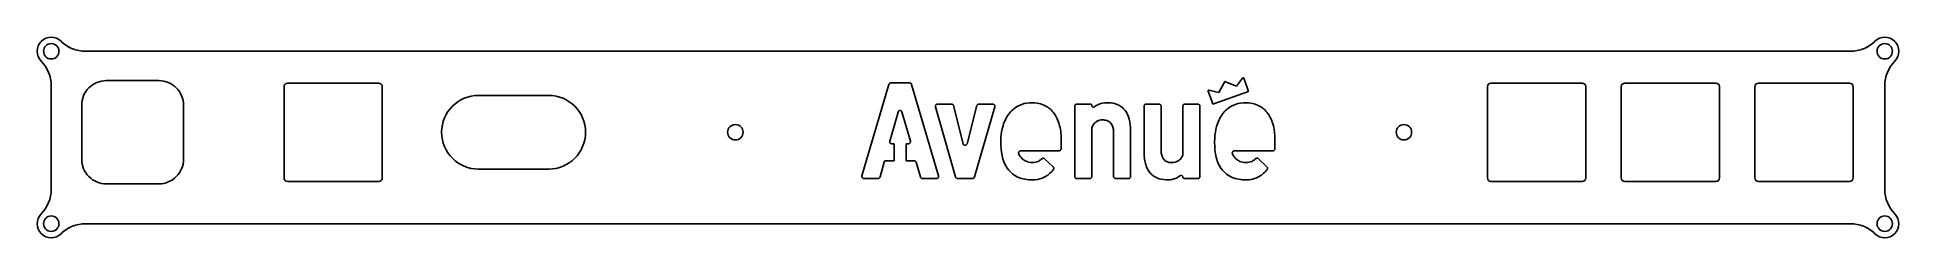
# Model space of a CAD drawing. Header units: millimetres. Extents: x 1 to 266, y -81 to -52.
import ezdxf

# ---------------------------------------------------------------- set-up
doc = ezdxf.new("R2010")
doc.units = ezdxf.units.MM
doc.layers.get('0').update_dxf_attribs({"linetype": 'CONTINUOUS'})

msp = doc.modelspace()

# ---------------------------------------------------------------- linework, layer by layer
for p, q in [((259.36, -54.28), (7.94, -54.28)), ((171.89, -59.26), (172.78, -58.1)), ((172.97, -58.13), (173.49, -59.59)), ((3.04, -59.18), (3.04, -73.93)), ((63.91, -60.56), (73.91, -60.56)), ((118.53, -72.02), (122.38, -58.99)), ((122.66, -58.78), (125.33, -58.78)), ((125.61, -58.99), (129.46, -72.02)), ((168.37, -61.4), (167.85, -59.94)), ((167.98, -59.8), (169.41, -60.14)), ((173.63, -59.99), (168.51, -61.8)), ((169.41, -60.14), (170.2, -58.66)), ((170.34, -58.61), (171.89, -59.26)), ((173.49, -59.59), (173.63, -59.99)), ((264.26, -73.93), (264.26, -59.18)), ((123.68, -62.93), (122.51, -67.07)), ((125.44, -67.07), (124.24, -62.92)), ((131.88, -72.18), (129.03, -62.18)), ((129.32, -61.8), (131.29, -61.8)), ((131.58, -62.02), (132.94, -67.44)), ((133.52, -67.44), (134.93, -62.02)), ((137.46, -62.18), (134.58, -72.18)), ((135.22, -61.8), (137.17, -61.8)), ((148.85, -72.1), (148.85, -62.09)), ((149.15, -61.8), (151.07, -61.8)), ((158.73, -68.62), (158.73, -62.09)), ((159.03, -61.8), (160.86, -61.8)), ((161.16, -62.09), (161.16, -68.43)), ((164.25, -68.97), (164.25, -62.09)), ((164.54, -61.8), (166.4, -61.8)), ((166.69, -62.09), (166.69, -72.1)), ((168.51, -61.8), (168.37, -61.4)), ((151.3, -65.23), (151.3, -72.1)), ((154.39, -72.1), (154.39, -65.76)), ((156.81, -65.57), (156.81, -72.1)), ((122.79, -67.45), (123.15, -67.45)), ((123.15, -67.45), (123.15, -69.86)), ((124.82, -69.86), (124.83, -67.45)), ((124.83, -67.45), (125.16, -67.45)), ((146.61, -68.47), (141.16, -68.47)), ((177.06, -68.47), (171.6, -68.47)), ((73.91, -71.06), (63.91, -71.06)), ((121.7, -70.07), (121.12, -72.18)), ((123.15, -69.86), (121.98, -69.86)), ((125.99, -69.86), (124.82, -69.86)), ((126.87, -72.18), (126.27, -70.07)), ((144.57, -69.58), (145.79, -70.73)), ((175.02, -69.58), (176.24, -70.73)), ((120.83, -72.4), (118.81, -72.4)), ((129.17, -72.4), (127.16, -72.4)), ((134.29, -72.4), (132.16, -72.4)), ((151, -72.4), (149.15, -72.4)), ((156.52, -72.4), (154.68, -72.4)), ((166.4, -72.4), (164.48, -72.4)), ((7.94, -78.83), (259.36, -78.83))]:
    msp.add_line(p, q)
for points in [[(7.38, -61.96), (7.38, -69.66, 0.414214), (10.88, -73.16), (18.38, -73.16, 0.414214), (21.88, -69.66), (21.88, -61.96, 0.414214), (18.38, -58.46), (10.88, -58.46, 0.414214)], [(36.21, -59.31), (36.21, -72.31, 0.414214), (36.71, -72.81), (49.71, -72.81, 0.414214), (50.21, -72.31), (50.21, -59.31, 0.414214), (49.71, -58.81), (36.71, -58.81, 0.414214)], [(207.66, -59.31, -0.414214), (208.16, -58.81), (221.16, -58.81, -0.414214), (221.66, -59.31), (221.66, -72.31, -0.414214), (221.16, -72.81), (208.16, -72.81, -0.414214), (207.66, -72.31)], [(240.21, -58.81, -0.414214), (240.71, -59.31), (240.71, -72.31, -0.414214), (240.21, -72.81), (227.21, -72.81, -0.414214), (226.71, -72.31), (226.71, -59.31, -0.414214), (227.21, -58.81)], [(246.26, -72.81), (259.26, -72.81, 0.414214), (259.76, -72.31), (259.76, -59.31, 0.414214), (259.26, -58.81), (246.26, -58.81, 0.414214), (245.76, -59.31), (245.76, -72.31, 0.414214)]]:
    msp.add_lwpolyline(points, format="xyb", close=True)
for centre in [(3.04, -54.28), (264.26, -54.28), (100.51, -65.81), (195.76, -65.81), (3.04, -78.83), (264.26, -78.83)]:
    msp.add_circle(centre, 1.1)
for centre, radius, start, end in [((3.04, -54.28), 2, 45.5847, 224.4153), ((264.26, -54.28), 2, -44.4153, 134.4153), ((-1.96, -59.18), 5, 0, 44.4153), ((269.26, -59.18), 5, 135.5847, 180), ((-1.96, -73.93), 5, 315.5847, 360), ((269.26, -73.93), 5, 180, 224.4153), ((3.04, -78.83), 2, 135.5847, 314.4153), ((264.26, -78.83), 2, -134.4153, 44.4153)]:
    msp.add_arc(centre, radius, start, end)
for centre, major_axis, ratio, start_param, end_param in [((511.75, -611.12), (-371.33, 548.83), 0.074992, 6.271133, 6.306869), ((-153.67, -478.53), (298.79, 416.21), 0.080859, 6.220849, 6.261368), ((-99.03, -306.16), (254.87, 243.68), 0.090506, 6.23279, 6.274086), ((-57.55, -179.1), (211.7, 114.33), 0.0869, 6.236291, 6.295379), ((-194.09, -359.73), (349.88, 297.44), 0.090145, 6.206701, 6.23956), ((1339.76, 566.46), (1178.37, 635.89), 0.036828, 3.121722, 3.146768), ((239.8, 43.03), (-98.37, -112.66), 0.119471, 6.24975, 6.288933), ((159.64, -34.07), (-17.8, -35.83), 0.215063, 6.237386, 6.317222), ((198.97, -15.97), (-26.68, -53.94), 0.175321, 6.245539, 6.31064)]:
    msp.add_ellipse(centre, major_axis=major_axis, ratio=ratio, start_param=start_param, end_param=end_param)
for points, knots in [([(4.44, -52.86), (4.91, -53.31), (5.45, -53.67), (6.65, -54.16), (7.29, -54.28), (7.94, -54.28)], [0, 0, 0, 0, 0.1944029, 0.1944029, 0.3888057, 0.3888057, 0.3888057, 0.3888057]), ([(259.36, -54.28), (260.01, -54.28), (260.65, -54.16), (261.85, -53.67), (262.4, -53.31), (262.86, -52.86)], [0, 0, 0, 0, 0.1944029, 0.1944029, 0.3888057, 0.3888057, 0.3888057, 0.3888057]), ([(172.78, -58.1), (172.79, -58.09), (172.8, -58.08), (172.83, -58.06), (172.84, -58.06), (172.87, -58.05), (172.88, -58.06), (172.91, -58.06), (172.92, -58.07), (172.94, -58.08), (172.95, -58.09), (172.97, -58.11), (172.97, -58.12), (172.97, -58.13)], [0, 0, 0, 0, 0.00435593, 0.00435593, 0.00843994, 0.00843994, 0.01270703, 0.01270703, 0.01710404, 0.01710404, 0.02025093, 0.02025093, 0.02359437, 0.02359437, 0.02359437, 0.02359437]), ([(63.91, -60.56), (61.01, -60.56), (58.66, -62.91), (58.66, -68.71), (61.01, -71.06), (63.91, -71.06)], [0, 0, 0, 0, 1, 1, 2, 2, 2, 2]), ([(73.91, -71.06), (76.81, -71.06), (79.16, -68.71), (79.16, -62.91), (76.81, -60.56), (73.91, -60.56)], [3, 3, 3, 3, 4, 4, 5, 5, 5, 5]), ([(122.38, -58.99), (122.39, -58.96), (122.41, -58.92), (122.45, -58.87), (122.48, -58.84), (122.54, -58.81), (122.56, -58.8), (122.61, -58.79), (122.63, -58.78), (122.66, -58.78)], [0, 0, 0, 0, 0.01134927, 0.01134927, 0.02278971, 0.02278971, 0.03028816, 0.03028816, 0.03797268, 0.03797268, 0.03797268, 0.03797268]), ([(125.33, -58.78), (125.37, -58.78), (125.4, -58.79), (125.47, -58.82), (125.51, -58.84), (125.55, -58.88), (125.57, -58.9), (125.59, -58.95), (125.6, -58.97), (125.61, -58.99)], [0, 0, 0, 0, 0.01134927, 0.01134927, 0.02278971, 0.02278971, 0.03028816, 0.03028816, 0.03797268, 0.03797268, 0.03797268, 0.03797268]), ([(167.85, -59.94), (167.85, -59.93), (167.85, -59.91), (167.85, -59.88), (167.85, -59.87), (167.86, -59.85), (167.87, -59.83), (167.89, -59.81), (167.9, -59.81), (167.93, -59.8), (167.94, -59.8), (167.96, -59.79), (167.97, -59.8), (167.98, -59.8)], [0, 0, 0, 0, 0.00435555, 0.00435555, 0.00843932, 0.00843932, 0.01270625, 0.01270625, 0.01710316, 0.01710316, 0.02025033, 0.02025033, 0.02359414, 0.02359414, 0.02359414, 0.02359414]), ([(170.2, -58.66), (170.21, -58.65), (170.22, -58.63), (170.24, -58.62), (170.25, -58.61), (170.28, -58.6), (170.29, -58.6), (170.32, -58.6), (170.33, -58.6), (170.34, -58.61)], [0, 0, 0, 0, 0.00421841, 0.00421841, 0.008435, 0.008435, 0.0122424, 0.0122424, 0.01617795, 0.01617795, 0.01617795, 0.01617795]), ([(124.24, -62.92), (124.23, -62.88), (124.21, -62.85), (124.17, -62.79), (124.14, -62.77), (124.08, -62.73), (124.04, -62.72), (123.96, -62.71), (123.92, -62.71), (123.85, -62.73), (123.81, -62.75), (123.76, -62.79), (123.74, -62.81), (123.7, -62.86), (123.69, -62.89), (123.68, -62.93)], [0, 0, 0, 0, 0.01209641, 0.01209641, 0.02281486, 0.02281486, 0.03394667, 0.03394667, 0.04596312, 0.04596312, 0.05756039, 0.05756039, 0.06683455, 0.06683455, 0.07695583, 0.07695583, 0.07695583, 0.07695583]), ([(129.03, -62.18), (129.02, -62.14), (129.02, -62.1), (129.03, -62.03), (129.04, -61.99), (129.07, -61.92), (129.1, -61.89), (129.16, -61.85), (129.18, -61.83), (129.25, -61.8), (129.28, -61.8), (129.32, -61.8)], [0, 0, 0, 0, 0.01167484, 0.01167484, 0.02301819, 0.02301819, 0.03479087, 0.03479087, 0.04491167, 0.04491167, 0.05554687, 0.05554687, 0.05554687, 0.05554687]), ([(131.29, -61.8), (131.33, -61.8), (131.36, -61.81), (131.44, -61.83), (131.47, -61.86), (131.52, -61.9), (131.53, -61.92), (131.56, -61.97), (131.57, -62), (131.58, -62.02)], [0, 0, 0, 0, 0.01151013, 0.01151013, 0.02309527, 0.02309527, 0.03129417, 0.03129417, 0.03971193, 0.03971193, 0.03971193, 0.03971193]), ([(134.93, -62.02), (134.94, -61.98), (134.96, -61.95), (135.01, -61.89), (135.03, -61.86), (135.09, -61.83), (135.11, -61.82), (135.17, -61.8), (135.19, -61.8), (135.22, -61.8)], [0, 0, 0, 0, 0.01150945, 0.01150945, 0.02309746, 0.02309746, 0.03117937, 0.03117937, 0.03947404, 0.03947404, 0.03947404, 0.03947404]), ([(137.17, -61.8), (137.21, -61.8), (137.25, -61.81), (137.32, -61.83), (137.35, -61.86), (137.41, -61.91), (137.43, -61.94), (137.46, -62.01), (137.47, -62.04), (137.47, -62.11), (137.47, -62.15), (137.46, -62.18)], [0, 0, 0, 0, 0.01167679, 0.01167679, 0.02301829, 0.02301829, 0.03479022, 0.03479022, 0.0449594, 0.0449594, 0.05564771, 0.05564771, 0.05564771, 0.05564771]), ([(138.65, -64.88), (138.75, -64.55), (138.88, -64.22), (139.18, -63.62), (139.35, -63.35), (139.55, -63.1)], [0, 0, 0, 0, 0.1046306, 0.1046306, 0.2009715, 0.2009715, 0.2009715, 0.2009715]), ([(140.94, -61.99), (141.41, -61.77), (141.91, -61.65), (142.69, -61.6), (143.06, -61.6), (143.82, -61.72), (144.14, -61.81), (144.45, -61.94)], [0, 0, 0, 0, 0.1554039, 0.1554039, 0.2332552, 0.2332552, 0.2949933, 0.2949933, 0.2949933, 0.2949933]), ([(144.45, -61.94), (144.71, -62.05), (144.95, -62.19), (145.4, -62.53), (145.6, -62.73), (145.78, -62.95)], [0, 0, 0, 0, 0.0838624, 0.0838624, 0.1688882, 0.1688882, 0.1688882, 0.1688882]), ([(148.85, -62.09), (148.85, -62.06), (148.86, -62.02), (148.89, -61.95), (148.91, -61.92), (148.96, -61.86), (148.99, -61.84), (149.05, -61.82), (149.07, -61.81), (149.11, -61.8), (149.13, -61.8), (149.15, -61.8)], [0, 0, 0, 0, 0.01146247, 0.01146247, 0.02285397, 0.02285397, 0.03457052, 0.03457052, 0.04057472, 0.04057472, 0.04676634, 0.04676634, 0.04676634, 0.04676634]), ([(151.07, -61.8), (151.1, -61.8), (151.13, -61.8), (151.18, -61.83), (151.21, -61.84), (151.25, -61.88), (151.27, -61.91), (151.28, -61.95), (151.29, -61.96), (151.3, -62), (151.3, -62.01), (151.3, -62.03)], [0, 0, 0, 0, 0.00884416, 0.00884416, 0.01763355, 0.01763355, 0.02667374, 0.02667374, 0.03130642, 0.03130642, 0.03608372, 0.03608372, 0.03608372, 0.03608372]), ([(151.3, -62.03), (151.3, -62.06), (151.3, -62.09), (151.33, -62.14), (151.34, -62.17), (151.38, -62.21), (151.41, -62.22), (151.46, -62.25), (151.49, -62.25), (151.55, -62.25), (151.58, -62.25), (151.64, -62.22), (151.67, -62.2), (151.98, -61.96), (152.27, -61.82), (152.91, -61.63), (153.26, -61.6), (154.1, -61.63), (154.56, -61.71), (154.98, -61.89)], [0, 0, 0, 0, 0.0092719, 0.0092719, 0.0176747, 0.0176747, 0.0264074, 0.0264074, 0.0355693, 0.0355693, 0.0445789, 0.0445789, 0.0567063, 0.0567063, 0.1155985, 0.1155985, 0.1770572, 0.1770572, 0.2511255, 0.2511255, 0.2511255, 0.2511255]), ([(154.98, -61.89), (155.19, -61.99), (155.38, -62.1), (155.74, -62.37), (155.89, -62.53), (156.03, -62.7)], [0, 0, 0, 0, 0.0676681, 0.0676681, 0.1337023, 0.1337023, 0.1337023, 0.1337023]), ([(158.73, -62.09), (158.73, -62.06), (158.74, -62.02), (158.77, -61.95), (158.79, -61.92), (158.84, -61.86), (158.87, -61.84), (158.93, -61.82), (158.94, -61.81), (158.98, -61.8), (159.01, -61.8), (159.03, -61.8)], [0, 0, 0, 0, 0.01146247, 0.01146247, 0.02285397, 0.02285397, 0.03457052, 0.03457052, 0.04057472, 0.04057472, 0.04676634, 0.04676634, 0.04676634, 0.04676634]), ([(160.86, -61.8), (160.9, -61.8), (160.94, -61.81), (161.01, -61.83), (161.04, -61.86), (161.09, -61.91), (161.12, -61.94), (161.14, -61.99), (161.15, -62.01), (161.15, -62.05), (161.16, -62.07), (161.16, -62.09)], [0, 0, 0, 0, 0.01146247, 0.01146247, 0.02285397, 0.02285397, 0.03457052, 0.03457052, 0.04057472, 0.04057472, 0.04676634, 0.04676634, 0.04676634, 0.04676634]), ([(164.25, -62.09), (164.25, -62.06), (164.25, -62.02), (164.28, -61.95), (164.3, -61.92), (164.36, -61.86), (164.39, -61.84), (164.44, -61.82), (164.46, -61.81), (164.5, -61.8), (164.52, -61.8), (164.54, -61.8)], [0, 0, 0, 0, 0.01146247, 0.01146247, 0.02285397, 0.02285397, 0.03457052, 0.03457052, 0.04057472, 0.04057472, 0.04676634, 0.04676634, 0.04676634, 0.04676634]), ([(166.4, -61.8), (166.43, -61.8), (166.47, -61.81), (166.54, -61.83), (166.57, -61.86), (166.63, -61.91), (166.65, -61.94), (166.68, -61.99), (166.68, -62.01), (166.69, -62.05), (166.69, -62.07), (166.69, -62.09)], [0, 0, 0, 0, 0.01146247, 0.01146247, 0.02285397, 0.02285397, 0.03457052, 0.03457052, 0.04057472, 0.04057472, 0.04676634, 0.04676634, 0.04676634, 0.04676634]), ([(169.91, -71.22), (169.58, -70.83), (169.34, -70.37), (168.93, -69.23), (168.83, -68.51), (168.71, -66.17), (169.05, -65.04), (169.3, -64.22), (169.59, -63.62), (170, -63.1)], [0, 0, 0, 0, 0.153714, 0.153714, 0.364433, 0.364433, 0.858609, 0.858609, 2.57344, 2.57344, 2.57344, 2.57344]), ([(170, -63.1), (170.19, -62.86), (170.4, -62.64), (170.87, -62.27), (171.12, -62.11), (171.39, -61.99)], [0, 0, 0, 0, 0.0910226, 0.0910226, 0.1805248, 0.1805248, 0.1805248, 0.1805248]), ([(171.39, -61.99), (171.86, -61.77), (172.36, -61.65), (173.14, -61.6), (173.51, -61.6), (174.27, -61.72), (174.59, -61.81), (174.9, -61.94)], [0, 0, 0, 0, 0.1551809, 0.1551809, 0.2330642, 0.2330642, 0.2948072, 0.2948072, 0.2948072, 0.2948072]), ([(174.9, -61.94), (175.16, -62.05), (175.4, -62.19), (175.85, -62.53), (176.05, -62.73), (176.23, -62.95)], [0, 0, 0, 0, 0.0838762, 0.0838762, 0.1688929, 0.1688929, 0.1688929, 0.1688929]), ([(176.23, -62.95), (176.42, -63.18), (176.58, -63.43), (176.87, -64), (176.99, -64.31), (177.08, -64.63)], [0, 0, 0, 0, 0.0905388, 0.0905388, 0.1903381, 0.1903381, 0.1903381, 0.1903381]), ([(139.46, -71.22), (139.13, -70.83), (138.89, -70.38), (138.48, -69.23), (138.38, -68.51), (138.31, -67.27), (138.28, -66.08), (138.65, -64.88)], [0, 0, 0, 0, 0.1536896, 0.1536896, 0.3643895, 0.3643895, 0.5282836, 0.5282836, 0.5282836, 0.5282836]), ([(146.63, -64.63), (146.84, -65.32), (146.92, -66.06), (146.94, -67.12), (146.94, -67.66), (146.92, -67.99)], [0, 0, 0, 0, 0.2147836, 0.2147836, 0.3190038, 0.3190038, 0.3190038, 0.3190038]), ([(151.86, -64.37), (151.7, -64.49), (151.56, -64.64), (151.36, -64.98), (151.31, -65.14), (151.3, -65.19), (151.3, -65.21), (151.3, -65.23)], [0, 0, 0, 0, 0.0602373, 0.0602373, 0.1207345, 0.1207345, 0.166693, 0.166693, 0.166693, 0.166693]), ([(154.02, -64.56), (153.93, -64.44), (153.82, -64.34), (153.56, -64.18), (153.41, -64.13), (153.06, -64.06), (152.83, -64.04), (152.47, -64.08), (152.34, -64.11), (152.08, -64.22), (151.96, -64.28), (151.86, -64.37)], [0, 0, 0, 0, 0.0448882, 0.0448882, 0.0919226, 0.0919226, 0.1508613, 0.1508613, 0.1893264, 0.1893264, 0.2267076, 0.2267076, 0.2267076, 0.2267076]), ([(177.08, -64.63), (177.29, -65.32), (177.37, -66.06), (177.39, -67.12), (177.39, -67.66), (177.37, -67.99)], [0, 0, 0, 0, 0.2147759, 0.2147759, 0.3189922, 0.3189922, 0.3189922, 0.3189922]), ([(122.51, -67.07), (122.5, -67.11), (122.49, -67.15), (122.5, -67.22), (122.51, -67.26), (122.55, -67.33), (122.57, -67.36), (122.63, -67.4), (122.66, -67.42), (122.72, -67.44), (122.76, -67.45), (122.79, -67.45)], [0, 0, 0, 0, 0.01151329, 0.01151329, 0.02270241, 0.02270241, 0.03431415, 0.03431415, 0.04426074, 0.04426074, 0.0547112, 0.0547112, 0.0547112, 0.0547112]), ([(125.16, -67.45), (125.2, -67.45), (125.23, -67.44), (125.3, -67.41), (125.33, -67.39), (125.39, -67.34), (125.41, -67.31), (125.44, -67.24), (125.45, -67.21), (125.45, -67.14), (125.45, -67.11), (125.44, -67.07)], [0, 0, 0, 0, 0.01151697, 0.01151697, 0.02270259, 0.02270259, 0.03431293, 0.03431293, 0.0443512, 0.0443512, 0.05490235, 0.05490235, 0.05490235, 0.05490235]), ([(132.94, -67.44), (132.95, -67.48), (132.97, -67.51), (133.02, -67.58), (133.04, -67.6), (133.11, -67.64), (133.14, -67.65), (133.22, -67.67), (133.26, -67.66), (133.34, -67.65), (133.37, -67.63), (133.43, -67.59), (133.46, -67.57), (133.5, -67.51), (133.51, -67.48), (133.52, -67.44)], [0, 0, 0, 0, 0.01231274, 0.01231274, 0.02314521, 0.02314521, 0.0343651, 0.0343651, 0.04655064, 0.04655064, 0.05838411, 0.05838411, 0.06854451, 0.06854451, 0.07969982, 0.07969982, 0.07969982, 0.07969982]), ([(141.16, -68.47), (141.12, -68.47), (141.08, -68.48), (141.01, -68.51), (140.98, -68.53), (140.92, -68.58), (140.9, -68.61), (140.87, -68.68), (140.86, -68.72), (140.86, -68.79), (140.86, -68.83), (140.88, -68.88), (140.89, -68.92), (140.94, -69.03), (140.98, -69.1), (141.03, -69.17)], [0, 0, 0, 0, 0.01152761, 0.01152761, 0.02275963, 0.02275963, 0.03430854, 0.03430854, 0.04563743, 0.04563743, 0.05652187, 0.05652187, 0.06289327, 0.06289327, 0.07699304, 0.07699304, 0.07699304, 0.07699304]), ([(146.92, -67.99), (146.91, -68.06), (146.91, -68.13), (146.9, -68.24), (146.89, -68.26), (146.85, -68.35), (146.83, -68.38), (146.77, -68.42), (146.74, -68.44), (146.68, -68.47), (146.64, -68.47), (146.61, -68.47)], [0, 0, 0, 0, 0.02122584, 0.02122584, 0.03099517, 0.03099517, 0.0376726, 0.0376726, 0.04365846, 0.04365846, 0.04985991, 0.04985991, 0.04985991, 0.04985991]), ([(158.92, -70.25), (158.85, -69.99), (158.81, -69.73), (158.74, -69.19), (158.73, -68.91), (158.73, -68.62)], [0, 0, 0, 0, 0.0783414, 0.0783414, 0.1635018, 0.1635018, 0.1635018, 0.1635018]), ([(171.6, -68.47), (171.57, -68.47), (171.53, -68.48), (171.46, -68.51), (171.43, -68.53), (171.37, -68.58), (171.35, -68.61), (171.32, -68.68), (171.31, -68.72), (171.3, -68.79), (171.31, -68.83), (171.33, -68.88), (171.34, -68.92), (171.39, -69.03), (171.43, -69.1), (171.48, -69.17)], [0, 0, 0, 0, 0.01152752, 0.01152752, 0.0227598, 0.0227598, 0.03430892, 0.03430892, 0.04563779, 0.04563779, 0.05652201, 0.05652201, 0.06286329, 0.06286329, 0.07681395, 0.07681395, 0.07681395, 0.07681395]), ([(177.37, -67.99), (177.36, -68.06), (177.36, -68.13), (177.35, -68.24), (177.34, -68.26), (177.3, -68.35), (177.28, -68.38), (177.22, -68.42), (177.19, -68.44), (177.13, -68.47), (177.09, -68.47), (177.06, -68.47)], [0, 0, 0, 0, 0.02122102, 0.02122102, 0.03099202, 0.03099202, 0.03766969, 0.03766969, 0.04365791, 0.04365791, 0.04986191, 0.04986191, 0.04986191, 0.04986191]), ([(121.98, -69.86), (121.94, -69.86), (121.91, -69.86), (121.84, -69.89), (121.8, -69.91), (121.76, -69.96), (121.74, -69.98), (121.71, -70.02), (121.7, -70.05), (121.7, -70.07)], [0, 0, 0, 0, 0.01135045, 0.01135045, 0.02278469, 0.02278469, 0.03054282, 0.03054282, 0.03849991, 0.03849991, 0.03849991, 0.03849991]), ([(126.27, -70.07), (126.26, -70.03), (126.25, -70), (126.2, -69.94), (126.17, -69.92), (126.12, -69.88), (126.09, -69.87), (126.04, -69.86), (126.02, -69.86), (125.99, -69.86)], [0, 0, 0, 0, 0.01134997, 0.01134997, 0.02278664, 0.02278664, 0.03044325, 0.03044325, 0.03829373, 0.03829373, 0.03829373, 0.03829373]), ([(144.51, -72.21), (144.1, -72.41), (143.65, -72.52), (142.71, -72.61), (141.97, -72.6), (140.9, -72.29), (140.56, -72.14), (139.95, -71.74), (139.69, -71.5), (139.46, -71.22)], [0, 0, 0, 0, 0.137441, 0.137441, 0.28577, 0.28577, 0.3585804, 0.3585804, 0.4303797, 0.4303797, 0.4303797, 0.4303797]), ([(142.11, -70.02), (142.42, -70.11), (142.67, -70.13), (143.12, -70.12), (143.39, -70.07), (143.64, -69.96)], [0, 0, 0, 0, 0.0970352, 0.0970352, 0.2527919, 0.2527919, 0.2527919, 0.2527919]), ([(143.64, -69.96), (143.79, -69.9), (143.92, -69.8), (144.14, -69.6), (144.17, -69.56), (144.28, -69.51), (144.32, -69.5), (144.4, -69.5), (144.44, -69.5), (144.51, -69.53), (144.54, -69.55), (144.57, -69.58)], [0, 0, 0, 0, 0.0492824, 0.0492824, 0.0894709, 0.0894709, 0.1102754, 0.1102754, 0.1304276, 0.1304276, 0.1500594, 0.1500594, 0.1500594, 0.1500594]), ([(145.79, -70.73), (145.82, -70.76), (145.84, -70.79), (145.87, -70.86), (145.88, -70.89), (145.88, -70.97), (145.88, -71.01), (145.85, -71.1), (145.82, -71.13), (145.59, -71.4), (145.38, -71.6), (144.96, -71.95), (144.74, -72.09), (144.51, -72.21)], [0, 0, 0, 0, 0.0113829, 0.0113829, 0.0227089, 0.0227089, 0.0345355, 0.0345355, 0.0509751, 0.0509751, 0.1345137, 0.1345137, 0.2088127, 0.2088127, 0.2088127, 0.2088127]), ([(159.52, -71.5), (159.38, -71.32), (159.26, -71.13), (159.06, -70.71), (158.98, -70.48), (158.92, -70.25)], [0, 0, 0, 0, 0.0677183, 0.0677183, 0.1399444, 0.1399444, 0.1399444, 0.1399444]), ([(160.55, -72.3), (160.35, -72.21), (160.15, -72.1), (159.81, -71.82), (159.65, -71.67), (159.52, -71.5)], [0, 0, 0, 0, 0.0670807, 0.0670807, 0.1329291, 0.1329291, 0.1329291, 0.1329291]), ([(161.53, -69.64), (161.61, -69.76), (161.72, -69.86), (161.99, -70.02), (162.13, -70.07), (162.48, -70.14), (162.71, -70.15), (163.07, -70.11), (163.2, -70.08), (163.46, -69.98), (163.58, -69.91), (163.69, -69.83)], [0, 0, 0, 0, 0.0448913, 0.0448913, 0.0918429, 0.0918429, 0.1508149, 0.1508149, 0.1894323, 0.1894323, 0.2269812, 0.2269812, 0.2269812, 0.2269812]), ([(163.69, -69.83), (163.85, -69.71), (163.98, -69.56), (164.18, -69.21), (164.23, -69.06), (164.24, -69.01), (164.25, -68.99), (164.25, -68.97)], [0, 0, 0, 0, 0.0603509, 0.0603509, 0.1205546, 0.1205546, 0.1653885, 0.1653885, 0.1653885, 0.1653885]), ([(174.96, -72.21), (174.55, -72.41), (174.1, -72.52), (173.16, -72.61), (172.42, -72.6), (171.35, -72.29), (171.01, -72.14), (170.4, -71.74), (170.14, -71.5), (169.91, -71.22)], [0, 0, 0, 0, 0.137441, 0.137441, 0.285789, 0.285789, 0.3586127, 0.3586127, 0.4304224, 0.4304224, 0.4304224, 0.4304224]), ([(171.48, -69.17), (171.55, -69.27), (171.62, -69.37), (171.78, -69.54), (171.86, -69.62), (171.95, -69.7)], [0, 0, 0, 0, 0.03577182, 0.03577182, 0.07093705, 0.07093705, 0.07093705, 0.07093705]), ([(172.56, -70.02), (172.87, -70.11), (173.12, -70.13), (173.57, -70.12), (173.84, -70.07), (174.09, -69.96)], [0, 0, 0, 0, 0.0970119, 0.0970119, 0.2521994, 0.2521994, 0.2521994, 0.2521994]), ([(174.09, -69.96), (174.24, -69.9), (174.37, -69.8), (174.59, -69.6), (174.62, -69.56), (174.73, -69.51), (174.77, -69.5), (174.85, -69.5), (174.89, -69.5), (174.96, -69.53), (174.99, -69.55), (175.02, -69.58)], [0, 0, 0, 0, 0.0492829, 0.0492829, 0.089494, 0.089494, 0.1103038, 0.1103038, 0.1304615, 0.1304615, 0.1500924, 0.1500924, 0.1500924, 0.1500924]), ([(176.24, -70.73), (176.27, -70.76), (176.29, -70.79), (176.32, -70.86), (176.33, -70.89), (176.33, -70.97), (176.33, -71.01), (176.29, -71.1), (176.27, -71.13), (176.04, -71.4), (175.83, -71.6), (175.41, -71.95), (175.19, -72.09), (174.96, -72.21)], [0, 0, 0, 0, 0.0113829, 0.0113829, 0.0227089, 0.0227089, 0.0345354, 0.0345354, 0.0509784, 0.0509784, 0.1346727, 0.1346727, 0.2091013, 0.2091013, 0.2091013, 0.2091013]), ([(118.81, -72.4), (118.78, -72.4), (118.74, -72.39), (118.67, -72.36), (118.64, -72.34), (118.58, -72.29), (118.56, -72.26), (118.53, -72.19), (118.52, -72.16), (118.52, -72.09), (118.52, -72.05), (118.53, -72.02)], [0, 0, 0, 0, 0.01152054, 0.01152054, 0.02270279, 0.02270279, 0.03431177, 0.03431177, 0.04443768, 0.04443768, 0.05508514, 0.05508514, 0.05508514, 0.05508514]), ([(121.12, -72.18), (121.11, -72.22), (121.09, -72.25), (121.04, -72.31), (121.01, -72.34), (120.96, -72.37), (120.93, -72.38), (120.88, -72.39), (120.86, -72.4), (120.83, -72.4)], [0, 0, 0, 0, 0.01135045, 0.01135045, 0.02278469, 0.02278469, 0.03054282, 0.03054282, 0.03849991, 0.03849991, 0.03849991, 0.03849991]), ([(127.16, -72.4), (127.12, -72.4), (127.08, -72.39), (127.01, -72.36), (126.98, -72.34), (126.93, -72.3), (126.92, -72.28), (126.89, -72.23), (126.88, -72.21), (126.87, -72.18)], [0, 0, 0, 0, 0.01134997, 0.01134997, 0.02278664, 0.02278664, 0.03044325, 0.03044325, 0.03829373, 0.03829373, 0.03829373, 0.03829373]), ([(129.46, -72.02), (129.47, -72.06), (129.47, -72.09), (129.46, -72.17), (129.45, -72.21), (129.42, -72.27), (129.39, -72.3), (129.34, -72.35), (129.31, -72.37), (129.24, -72.39), (129.21, -72.4), (129.17, -72.4)], [0, 0, 0, 0, 0.01152054, 0.01152054, 0.02270279, 0.02270279, 0.03431177, 0.03431177, 0.04443768, 0.04443768, 0.05508514, 0.05508514, 0.05508514, 0.05508514]), ([(132.16, -72.4), (132.13, -72.4), (132.09, -72.39), (132.02, -72.36), (131.98, -72.34), (131.94, -72.3), (131.92, -72.27), (131.89, -72.23), (131.88, -72.21), (131.88, -72.18)], [0, 0, 0, 0, 0.01150775, 0.01150775, 0.02310375, 0.02310375, 0.03085494, 0.03085494, 0.0388021, 0.0388021, 0.0388021, 0.0388021]), ([(134.58, -72.18), (134.57, -72.22), (134.55, -72.25), (134.5, -72.31), (134.47, -72.34), (134.42, -72.37), (134.39, -72.38), (134.34, -72.39), (134.32, -72.4), (134.29, -72.4)], [0, 0, 0, 0, 0.01150753, 0.01150753, 0.02310471, 0.02310471, 0.0308067, 0.0308067, 0.03870223, 0.03870223, 0.03870223, 0.03870223]), ([(149.15, -72.4), (149.11, -72.4), (149.07, -72.39), (149, -72.36), (148.97, -72.34), (148.91, -72.29), (148.89, -72.25), (148.87, -72.2), (148.86, -72.18), (148.85, -72.14), (148.85, -72.12), (148.85, -72.1)], [0, 0, 0, 0, 0.01146247, 0.01146247, 0.02285397, 0.02285397, 0.03457052, 0.03457052, 0.04057472, 0.04057472, 0.04676634, 0.04676634, 0.04676634, 0.04676634]), ([(151.3, -72.1), (151.3, -72.14), (151.29, -72.18), (151.26, -72.25), (151.24, -72.28), (151.19, -72.33), (151.15, -72.36), (151.1, -72.38), (151.08, -72.39), (151.04, -72.4), (151.02, -72.4), (151, -72.4)], [0, 0, 0, 0, 0.01146247, 0.01146247, 0.02285397, 0.02285397, 0.03457052, 0.03457052, 0.04057472, 0.04057472, 0.04676634, 0.04676634, 0.04676634, 0.04676634]), ([(154.68, -72.4), (154.65, -72.4), (154.61, -72.39), (154.54, -72.36), (154.51, -72.34), (154.45, -72.29), (154.43, -72.25), (154.4, -72.2), (154.4, -72.18), (154.39, -72.14), (154.39, -72.12), (154.39, -72.1)], [0, 0, 0, 0, 0.01146247, 0.01146247, 0.02285397, 0.02285397, 0.03457052, 0.03457052, 0.04057472, 0.04057472, 0.04676634, 0.04676634, 0.04676634, 0.04676634]), ([(156.81, -72.1), (156.81, -72.14), (156.81, -72.18), (156.78, -72.25), (156.76, -72.28), (156.7, -72.33), (156.67, -72.36), (156.62, -72.38), (156.6, -72.39), (156.56, -72.4), (156.54, -72.4), (156.52, -72.4)], [0, 0, 0, 0, 0.01146247, 0.01146247, 0.02285397, 0.02285397, 0.03457052, 0.03457052, 0.04057472, 0.04057472, 0.04676634, 0.04676634, 0.04676634, 0.04676634]), ([(164.25, -72.17), (164.25, -72.14), (164.24, -72.11), (164.22, -72.05), (164.2, -72.03), (164.16, -71.99), (164.14, -71.97), (164.08, -71.95), (164.05, -71.94), (163.99, -71.94), (163.96, -71.95), (163.9, -71.97), (163.88, -71.99), (163.56, -72.24), (163.28, -72.38), (162.63, -72.56), (162.28, -72.6), (161.43, -72.57), (160.97, -72.49), (160.55, -72.3)], [0, 0, 0, 0, 0.0092729, 0.0092729, 0.0176773, 0.0176773, 0.0264116, 0.0264116, 0.0355749, 0.0355749, 0.0445853, 0.0445853, 0.0567131, 0.0567131, 0.115624, 0.115624, 0.1776361, 0.1776361, 0.2517439, 0.2517439, 0.2517439, 0.2517439]), ([(164.48, -72.4), (164.45, -72.4), (164.42, -72.39), (164.36, -72.37), (164.34, -72.35), (164.3, -72.31), (164.28, -72.29), (164.26, -72.25), (164.25, -72.23), (164.25, -72.2), (164.25, -72.18), (164.25, -72.17)], [0, 0, 0, 0, 0.00884548, 0.00884548, 0.01763618, 0.01763618, 0.02667772, 0.02667772, 0.0313111, 0.0313111, 0.03608911, 0.03608911, 0.03608911, 0.03608911]), ([(166.69, -72.1), (166.69, -72.14), (166.69, -72.18), (166.66, -72.25), (166.64, -72.28), (166.58, -72.33), (166.55, -72.36), (166.5, -72.38), (166.48, -72.39), (166.44, -72.4), (166.42, -72.4), (166.4, -72.4)], [0, 0, 0, 0, 0.01146247, 0.01146247, 0.02285397, 0.02285397, 0.03457052, 0.03457052, 0.04057472, 0.04057472, 0.04676634, 0.04676634, 0.04676634, 0.04676634]), ([(7.94, -78.83), (7.29, -78.83), (6.65, -78.96), (5.45, -79.45), (4.91, -79.81), (4.44, -80.26)], [0, 0, 0, 0, 0.1944029, 0.1944029, 0.3888057, 0.3888057, 0.3888057, 0.3888057]), ([(262.86, -80.26), (262.4, -79.81), (261.85, -79.45), (260.65, -78.96), (260.01, -78.83), (259.36, -78.83)], [0, 0, 0, 0, 0.1944029, 0.1944029, 0.3888057, 0.3888057, 0.3888057, 0.3888057])]:
    msp.add_open_spline(points, degree=3, knots=knots)

doc.saveas('drawing.dxf')
